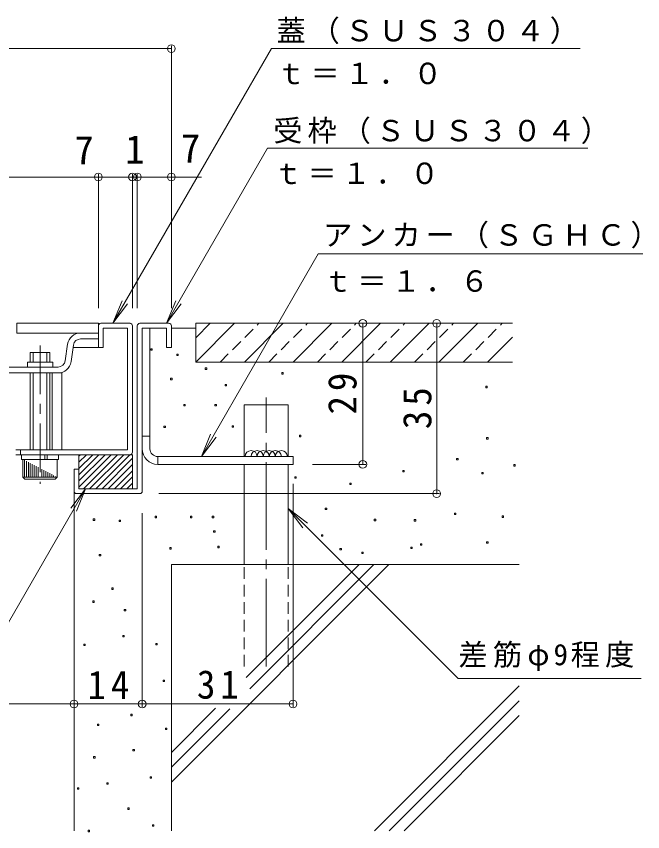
# Model space of a CAD drawing. Units: millimetres at full size. Extents: x -366 to 361, y -273 to 266.
# Drawn here: x 232.3 to 361, y 50.7 to 218.2 of the extents above; entities that cross this region are included whole.
import ezdxf
from ezdxf.enums import TextEntityAlignment as Align

# ---------------------------------------------------------------- set-up
doc = ezdxf.new("R2010")
doc.units = ezdxf.units.MM
doc.header["$LTSCALE"] = 2
doc.header["$PDMODE"] = 32
doc.header["$PDSIZE"] = 1.6
for name, pattern in [('CHAIN1', [8, 5, -1, 1, -1]), ('CHAIN2', [12, 9, -1, 1, -1]), ('DASHED1', [1.8, 1.2, -0.6])]:
    doc.linetypes.add(name, pattern=pattern)
for name, color, linetype, lineweight in [('D-1', 2, 'Continuous', 9), ('D-2', 3, 'Continuous', 9), ('D-4', 7, 'Continuous', 9), ('D-5', 7, 'Continuous', 9), ('D-6', 7, 'Continuous', 9)]:
    doc.layers.add(name, color=color, linetype=linetype, lineweight=lineweight)
doc.styles.add('ＭＳ ゴシック', font='')
doc.styles.get('ＭＳ ゴシック').set_extended_font_data('MS Gothic')

msp = doc.modelspace()

# ---------------------------------------------------------------- linework, layer by layer
at = {"layer": 'D-1'}
for p, q in [((257.152, 154.648), (257.152, 121.148)), ((257.648, 155.148), (263.652, 155.148)), ((258.152, 154.148), (263.152, 154.148)), ((258.152, 120.648), (258.152, 154.148)), ((259.752, 129.36), (259.752, 154.148)), ((263.152, 154.148), (263.152, 150.148)), ((264.152, 154.648), (264.152, 150.148)), ((263.152, 150.148), (264.152, 150.148)), ((258.152, 131.96), (259.752, 131.96)), ((245.152, 125.148), (245.152, 128.148)), ((245.152, 122.768), (250.532, 128.148)), ((245.152, 124.041), (249.259, 128.148)), ((245.152, 125.314), (247.986, 128.148)), ((245.152, 127.86), (245.441, 128.148)), ((245.152, 121.496), (251.805, 128.148)), ((245.154, 126.589), (246.714, 128.148)), ((246.078, 121.148), (253.078, 128.148)), ((247.35, 121.148), (254.35, 128.148)), ((248.623, 121.148), (255.623, 128.148)), ((249.896, 121.148), (256.152, 127.404)), ((255.653, 128.148), (256.152, 128.148)), ((256.152, 121.148), (256.152, 128.148)), ((261.352, 127.76), (261.352, 126.16)), ((261.352, 127.76), (289.152, 127.76)), ((251.169, 121.148), (256.152, 126.132)), ((244.152, 120.648), (244.152, 125.148)), ((245.152, 125.148), (244.152, 125.148)), ((245.152, 125.148), (245.152, 121.148)), ((252.442, 121.148), (256.152, 124.859)), ((253.714, 121.148), (256.152, 123.586)), ((254.987, 121.148), (256.152, 122.313)), ((245.152, 121.148), (257.152, 121.148)), ((257.652, 120.148), (244.652, 120.148))]:
    msp.add_line(p, q, dxfattribs=at)
msp.add_lwpolyline([(261.352, 126.16), (289.152, 126.16), (289.152, 127.76)], dxfattribs=at)
for centre, radius, start, end in [((257.652, 154.648), 0.5, 90, 180), ((263.652, 154.648), 0.5, 0, 90), ((261.352, 129.36), 3.2, 180, 270), ((261.352, 129.36), 1.6, 180, 270), ((244.652, 120.648), 0.5, 180, 270), ((257.652, 120.648), 0.5, 270, 0)]:
    msp.add_arc(centre, radius, start, end, dxfattribs=at)
at = {"layer": 'D-2'}
for p, q in [((232.402, 155.148), (232.402, 153.148)), ((232.402, 155.148), (249.152, 155.148)), ((249.152, 153.148), (249.152, 155.148)), ((249.152, 154.648), (249.152, 150.148)), ((255.652, 155.148), (249.652, 155.148)), ((250.152, 154.148), (250.152, 150.148)), ((255.152, 154.148), (250.152, 154.148)), ((255.152, 154.148), (255.152, 129.148)), ((256.152, 128.648), (256.152, 154.648)), ((249.152, 153.148), (232.402, 153.148)), ((249.152, 153.148), (249.152, 151.948)), ((242.336, 147.436), (242.821, 150.83)), ((245.494, 151.948), (249.152, 151.948)), ((235.153, 149.148), (239.153, 149.148)), ((235.153, 149.148), (235.153, 147.148)), ((235.753, 149.148), (235.753, 147.148)), ((238.552, 149.148), (238.552, 147.148)), ((239.153, 149.148), (239.153, 147.148)), ((244.009, 150.66), (243.524, 147.266)), ((243.936, 150.148), (249.152, 150.148)), ((250.152, 150.148), (249.152, 150.148)), ((240.851, 146.148), (227.852, 146.148)), ((234.552, 147.148), (234.552, 146.148)), ((239.752, 147.148), (234.552, 147.148)), ((239.752, 147.148), (239.752, 146.148)), ((240.851, 144.948), (227.152, 144.948)), ((235.152, 144.948), (235.152, 129.148)), ((235.752, 144.948), (235.752, 129.148)), ((238.552, 144.948), (238.552, 129.148)), ((239.152, 144.948), (239.152, 129.148)), ((239.652, 129.148), (239.652, 144.948)), ((240.851, 144.948), (241.652, 144.948)), ((241.652, 129.148), (241.652, 144.948)), ((255.152, 129.148), (232.152, 129.148)), ((233.152, 129.148), (233.152, 128.148)), ((232.152, 128.148), (255.652, 128.148)), ((233.352, 128.148), (233.352, 127.148)), ((238.152, 128.148), (238.152, 127.148)), ((238.652, 128.148), (238.652, 127.148)), ((240.952, 128.148), (240.952, 127.148)), ((240.952, 127.148), (233.352, 127.148)), ((233.652, 123.548), (233.652, 127.148)), ((233.952, 123.548), (233.952, 126.994)), ((234.352, 123.548), (234.352, 126.788)), ((234.752, 123.548), (234.752, 126.582)), ((235.152, 123.548), (235.152, 126.377)), ((235.552, 123.548), (235.552, 126.171)), ((235.952, 123.548), (235.952, 125.965)), ((236.352, 123.548), (236.352, 125.76)), ((240.652, 123.548), (240.652, 127.148)), ((236.752, 123.548), (236.752, 125.554)), ((237.552, 123.548), (237.552, 125.142)), ((237.952, 123.548), (237.952, 124.937)), ((238.352, 123.548), (238.352, 124.731)), ((238.752, 123.548), (238.752, 124.525)), ((239.152, 123.548), (239.152, 124.32)), ((239.552, 123.548), (239.552, 124.114)), ((234.052, 123.148), (233.652, 123.548)), ((233.652, 123.548), (240.652, 123.548)), ((240.252, 123.148), (234.052, 123.148)), ((239.952, 123.548), (239.952, 123.908)), ((240.252, 123.148), (240.652, 123.548)), ((240.352, 123.548), (240.352, 123.702))]:
    msp.add_line(p, q, dxfattribs=at)
at = {"layer": 'D-2', "linetype": 'CHAIN1'}
msp.add_line((237.152, 150.571), (237.152, 122.128), dxfattribs=at)
at = {"layer": 'D-2'}
for centre, radius, start, end in [((249.652, 154.648), 0.5, 90, 180), ((255.652, 154.648), 0.5, 0, 90), ((245.494, 150.448), 2.7, 90, 171.86949), ((245.494, 150.448), 1.5, 90, 171.86949), ((240.851, 147.648), 1.5, 270, 351.86949), ((240.851, 147.648), 2.7, 270, 351.86949), ((255.652, 128.648), 0.5, 270, 0)]:
    msp.add_arc(centre, radius, start, end, dxfattribs=at)
at = {"layer": 'D-4'}
for p, q in [((13.726, 211.583), (264.144, 211.583)), ((264.144, 158.265), (264.144, 212.183)), ((200.144, 185.205), (270.353, 185.205)), ((249.144, 158.265), (249.144, 185.805)), ((249.144, 185.805), (249.144, 158.265)), ((256.144, 158.265), (256.144, 185.805)), ((257.144, 158.265), (257.144, 185.805)), ((303.493, 155.148), (303.493, 126.16)), ((318.681, 120.148), (318.681, 155.148)), ((304.093, 126.16), (293.152, 126.16)), ((289.152, 122.16), (289.152, 76.324)), ((261.556, 120.148), (319.281, 120.148)), ((258.152, 116.148), (258.152, 76.324)), ((244.152, 76.924), (13.726, 76.924)), ((258.152, 76.924), (244.152, 76.924)), ((289.152, 76.924), (258.152, 76.924))]:
    msp.add_line(p, q, dxfattribs=at)
for p in [(264.144, 211.583), (249.144, 185.205), (249.144, 185.205), (256.144, 185.205), (257.144, 185.205), (264.144, 185.205), (303.493, 155.148), (318.681, 155.148), (303.493, 126.16), (318.681, 120.148), (244.152, 76.924), (258.152, 76.924), (289.152, 76.924)]:
    msp.add_point(p, dxfattribs=at)
at = {"layer": 'D-5'}
for p, q in [((284.735, 211.647), (252.116, 155.148)), ((284.735, 211.647), (348.143, 211.647)), ((283.891, 191.116), (263.125, 155.148)), ((283.891, 191.116), (349.758, 191.116)), ((294.355, 169.407), (270.311, 127.76)), ((294.355, 169.407), (361.025, 169.407)), ((252.116, 155.148), (254.029, 159.767)), ((263.125, 155.148), (265.038, 159.767)), ((252.116, 155.148), (255.159, 159.115)), ((263.125, 155.148), (266.168, 159.115)), ((270.311, 127.76), (272.224, 132.379)), ((270.311, 127.76), (273.355, 131.727)), ((246.53, 121.148), (229.347, 91.388)), ((246.53, 121.148), (243.486, 117.181)), ((246.53, 121.148), (244.616, 116.529)), ((288.144, 117.118), (291.188, 113.151)), ((288.144, 117.118), (292.111, 114.074))]:
    msp.add_line(p, q, dxfattribs=at)
msp.add_lwpolyline([(288.144, 117.118), (323.074, 82.189), (360.739, 82.189)], dxfattribs=at)
at = {"layer": 'D-6', "color": 6}
for p, q in [((269.152, 154.148), (264.152, 154.148)), ((269.152, 152.148), (272.152, 155.148)), ((269.152, 147.148), (277.152, 155.148)), ((269.152, 155.148), (269.152, 147.148)), ((334.282, 155.148), (269.152, 155.148)), ((279.152, 147.148), (287.152, 155.148)), ((289.152, 147.148), (297.152, 155.148)), ((299.152, 147.148), (307.152, 155.148)), ((309.152, 147.148), (317.152, 155.148)), ((319.152, 147.148), (327.152, 155.148)), ((329.152, 147.148), (334.282, 152.277)), ((269.152, 147.148), (334.282, 147.148)), ((279.144, 138.416), (288.144, 138.416)), ((279.144, 127.76), (279.144, 138.416)), ((288.144, 127.76), (288.144, 138.416)), ((279.144, 105.558), (279.144, 126.16)), ((288.144, 105.558), (288.144, 126.16)), ((244.152, 120.648), (244.152, 50.858)), ((264.144, 105.558), (264.144, 50.858)), ((308.854, 105.558), (264.144, 60.849)), ((335.668, 105.558), (264.144, 105.558)), ((302.734, 105.558), (279.543, 82.368)), ((305.794, 105.558), (280.267, 80.031)), ((335.668, 80.659), (305.867, 50.858)), ((335.668, 77.599), (308.927, 50.858)), ((273.231, 76.055), (264.144, 66.969)), ((276.185, 75.949), (264.144, 63.909)), ((335.668, 74.539), (311.987, 50.858))]:
    msp.add_line(p, q, dxfattribs=at)
at = {"layer": 'D-6', "color": 6, "linetype": 'DASHED1'}
for p, q in [((274.152, 147.148), (282.152, 155.148)), ((284.152, 147.148), (292.152, 155.148)), ((294.152, 147.148), (302.152, 155.148)), ((304.152, 147.148), (312.152, 155.148)), ((314.152, 147.148), (322.152, 155.148)), ((324.152, 147.148), (332.152, 155.148)), ((279.144, 84.615), (279.144, 105.558)), ((288.144, 84.615), (288.144, 105.558))]:
    msp.add_line(p, q, dxfattribs=at)
at = {"layer": 'D-6', "color": 6, "linetype": 'CHAIN2'}
msp.add_line((283.644, 84.615), (283.644, 139.936), dxfattribs=at)
at = {"layer": 'D-6'}
for points in [[(259.932, 149.615), (259.932, 149.915), (260.232, 149.915), (260.232, 149.615)], [(265.246, 148.511), (265.246, 148.811), (265.546, 148.811), (265.546, 148.511)], [(271.113, 145.681), (271.113, 145.981), (271.413, 145.981), (271.413, 145.681)], [(286.829, 144.729), (286.829, 145.029), (287.129, 145.029), (287.129, 144.729)], [(264.004, 143.541), (264.004, 143.841), (264.304, 143.841), (264.304, 143.541)], [(275.185, 142.299), (275.185, 142.599), (275.485, 142.599), (275.485, 142.299)], [(328.754, 141.898), (328.754, 142.198), (329.054, 142.198), (329.054, 141.898)], [(266.696, 138.158), (266.696, 138.458), (266.996, 138.458), (266.996, 138.158)], [(273.115, 138.158), (273.115, 138.458), (273.415, 138.458), (273.415, 138.158)], [(276.635, 133.809), (276.635, 134.109), (276.935, 134.109), (276.935, 133.809)], [(262.618, 133.718), (262.618, 134.019), (262.918, 134.019), (262.918, 133.718)], [(290.483, 131.835), (290.483, 132.135), (290.783, 132.135), (290.783, 131.835)], [(328.952, 131.367), (328.952, 131.667), (329.252, 131.667), (329.252, 131.367)], [(322.77, 127.068), (322.77, 127.368), (323.07, 127.368), (323.07, 127.068)], [(334.516, 125.804), (334.516, 126.104), (334.816, 126.104), (334.816, 125.804)], [(311.732, 124.595), (311.732, 124.895), (312.032, 124.895), (312.032, 124.595)], [(327.959, 124.215), (327.959, 124.515), (328.259, 124.515), (328.259, 124.215)], [(289.518, 123.318), (289.518, 123.618), (289.818, 123.618), (289.818, 123.318)], [(300.821, 122.023), (300.821, 122.323), (301.121, 122.323), (301.121, 122.023)], [(295.783, 116.885), (295.783, 117.185), (296.083, 117.185), (296.083, 116.885)], [(322.333, 115.826), (322.333, 116.126), (322.633, 116.126), (322.633, 115.826)], [(248.095, 114.639), (248.095, 114.939), (248.395, 114.939), (248.395, 114.639)], [(253.419, 114.391), (253.419, 114.691), (253.719, 114.691), (253.719, 114.391)], [(260.814, 115.207), (260.814, 115.508), (261.114, 115.508), (261.114, 115.207)], [(268.055, 115.207), (268.055, 115.508), (268.355, 115.508), (268.355, 115.207)], [(272.558, 115.207), (272.558, 115.508), (272.858, 115.508), (272.858, 115.207)], [(305.85, 114.589), (305.85, 114.889), (306.15, 114.889), (306.15, 114.589)], [(314.062, 114.501), (314.062, 114.801), (314.362, 114.801), (314.362, 114.501)], [(332.131, 115.274), (332.131, 115.574), (332.431, 115.574), (332.431, 115.274)], [(272.823, 112.205), (272.823, 112.505), (273.123, 112.505), (273.123, 112.205)], [(294.988, 111.41), (294.988, 111.71), (295.288, 111.71), (295.288, 111.41)], [(263.816, 108.761), (263.816, 109.061), (264.116, 109.061), (264.116, 108.761)], [(273.706, 109.026), (273.706, 109.326), (274.006, 109.326), (274.006, 109.026)], [(313.356, 108.85), (313.356, 109.15), (313.656, 109.15), (313.656, 108.85)], [(315.357, 109.556), (315.357, 109.856), (315.657, 109.856), (315.657, 109.556)], [(328.951, 109.962), (328.951, 110.262), (329.25, 110.262), (329.25, 109.962)], [(249.334, 107.348), (249.334, 107.648), (249.634, 107.648), (249.634, 107.348)], [(298.785, 108.585), (298.785, 108.885), (299.085, 108.885), (299.085, 108.585)], [(303.272, 107.814), (303.272, 108.114), (303.572, 108.114), (303.572, 107.814)], [(251.895, 100.46), (251.895, 100.761), (252.195, 100.761), (252.195, 100.46)], [(248.01, 97.811), (248.01, 98.111), (248.309, 98.111), (248.309, 97.811)], [(254.456, 96.045), (254.456, 96.345), (254.756, 96.345), (254.756, 96.045)], [(254.169, 90.72), (254.169, 91.02), (254.469, 91.02), (254.469, 90.72)], [(246.162, 88.926), (246.162, 89.226), (246.462, 89.226), (246.462, 88.926)], [(260.933, 89.064), (260.933, 89.364), (261.233, 89.364), (261.233, 89.064)], [(262.451, 81.541), (262.451, 81.841), (262.751, 81.841), (262.751, 81.541)], [(255.823, 74.517), (255.823, 74.817), (256.123, 74.817), (256.123, 74.517)], [(248.967, 72.493), (248.967, 72.793), (249.267, 72.793), (249.267, 72.493)], [(262.909, 71.664), (262.909, 71.964), (263.209, 71.964), (263.209, 71.664)], [(256.237, 67.27), (256.237, 67.57), (256.537, 67.57), (256.537, 67.27)], [(248.162, 65.821), (248.162, 66.121), (248.462, 66.121), (248.462, 65.821)], [(250.854, 60.437), (250.854, 60.737), (251.153, 60.737), (251.153, 60.437)], [(259.757, 61.679), (259.757, 61.979), (260.057, 61.979), (260.057, 61.679)], [(244.849, 59.402), (244.849, 59.702), (245.149, 59.702), (245.149, 59.402)], [(255.202, 55.26), (255.202, 55.56), (255.502, 55.56), (255.502, 55.26)], [(260.242, 51.793), (260.242, 52.093), (260.542, 52.093), (260.542, 51.793)], [(247.034, 50.682), (247.034, 50.982), (247.334, 50.982), (247.334, 50.682)]]:
    msp.add_lwpolyline(points, close=True, dxfattribs=at)
at = {"layer": 'D-6', "color": 6}
for centre in [(280.531, 127.76), (281.776, 127.76), (283.022, 127.76), (284.267, 127.76), (285.513, 127.76), (286.758, 127.76)]:
    msp.add_arc(centre, 1.245, 0, 180, dxfattribs=at)

# ---------------------------------------------------------------- texts
at = {"layer": 'D-4', "color": 2, "style": 'ＭＳ ゴシック'}
for s, p in [('7', (244.221, 186.069)), ('1', (254.645, 186.205)), ('7', (266.099, 186.428))]:
    msp.add_text(s, height=5.865, dxfattribs=at).set_placement(p, align=Align.BOTTOM_LEFT)
at = {"layer": 'D-4', "color": 2, "char_height": 5.865, "attachment_point": 7, "rotation": 90, "style": 'ＭＳ ゴシック'}
for s, insert in [('\\T1.27;\\W0.95;29', (302.293, 136.404)), ('\\T1.27;\\W0.95;35', (317.681, 133.398))]:
    msp.add_mtext(s, dxfattribs=dict(at, insert=insert))
at = {"layer": 'D-4', "color": 2, "char_height": 5.865, "attachment_point": 7, "style": 'ＭＳ ゴシック'}
for s, insert in [('\\T1.27;\\W0.95;31', (269.402, 77.924)), ('\\T1.27;\\W0.95;14', (246.902, 77.924))]:
    msp.add_mtext(s, dxfattribs=dict(at, insert=insert))
at = {"layer": 'D-5', "char_height": 4.399, "attachment_point": 7, "style": 'ＭＳ ゴシック'}
for s, insert in [('\\T1.17;蓋（ＳＵＳ３０４）', (285.749, 212.519)), ('\\T1.17;ｔ＝１．０', (285.749, 204.229)), ('\\T1.17;受枠（ＳＵＳ３０４）', (285.113, 191.969)), ('\\T1.17;ｔ＝１．０', (285.113, 183.698)), ('\\T1.17;アンカー（ＳＧＨＣ）', (295.349, 170.531)), ('\\T1.17;ｔ＝１．６', (295.349, 161.563)), ('\\T1.18;差筋φ9程度', (323.162, 83.681))]:
    msp.add_mtext(s, dxfattribs=dict(at, insert=insert))

doc.saveas('drawing.dxf')
